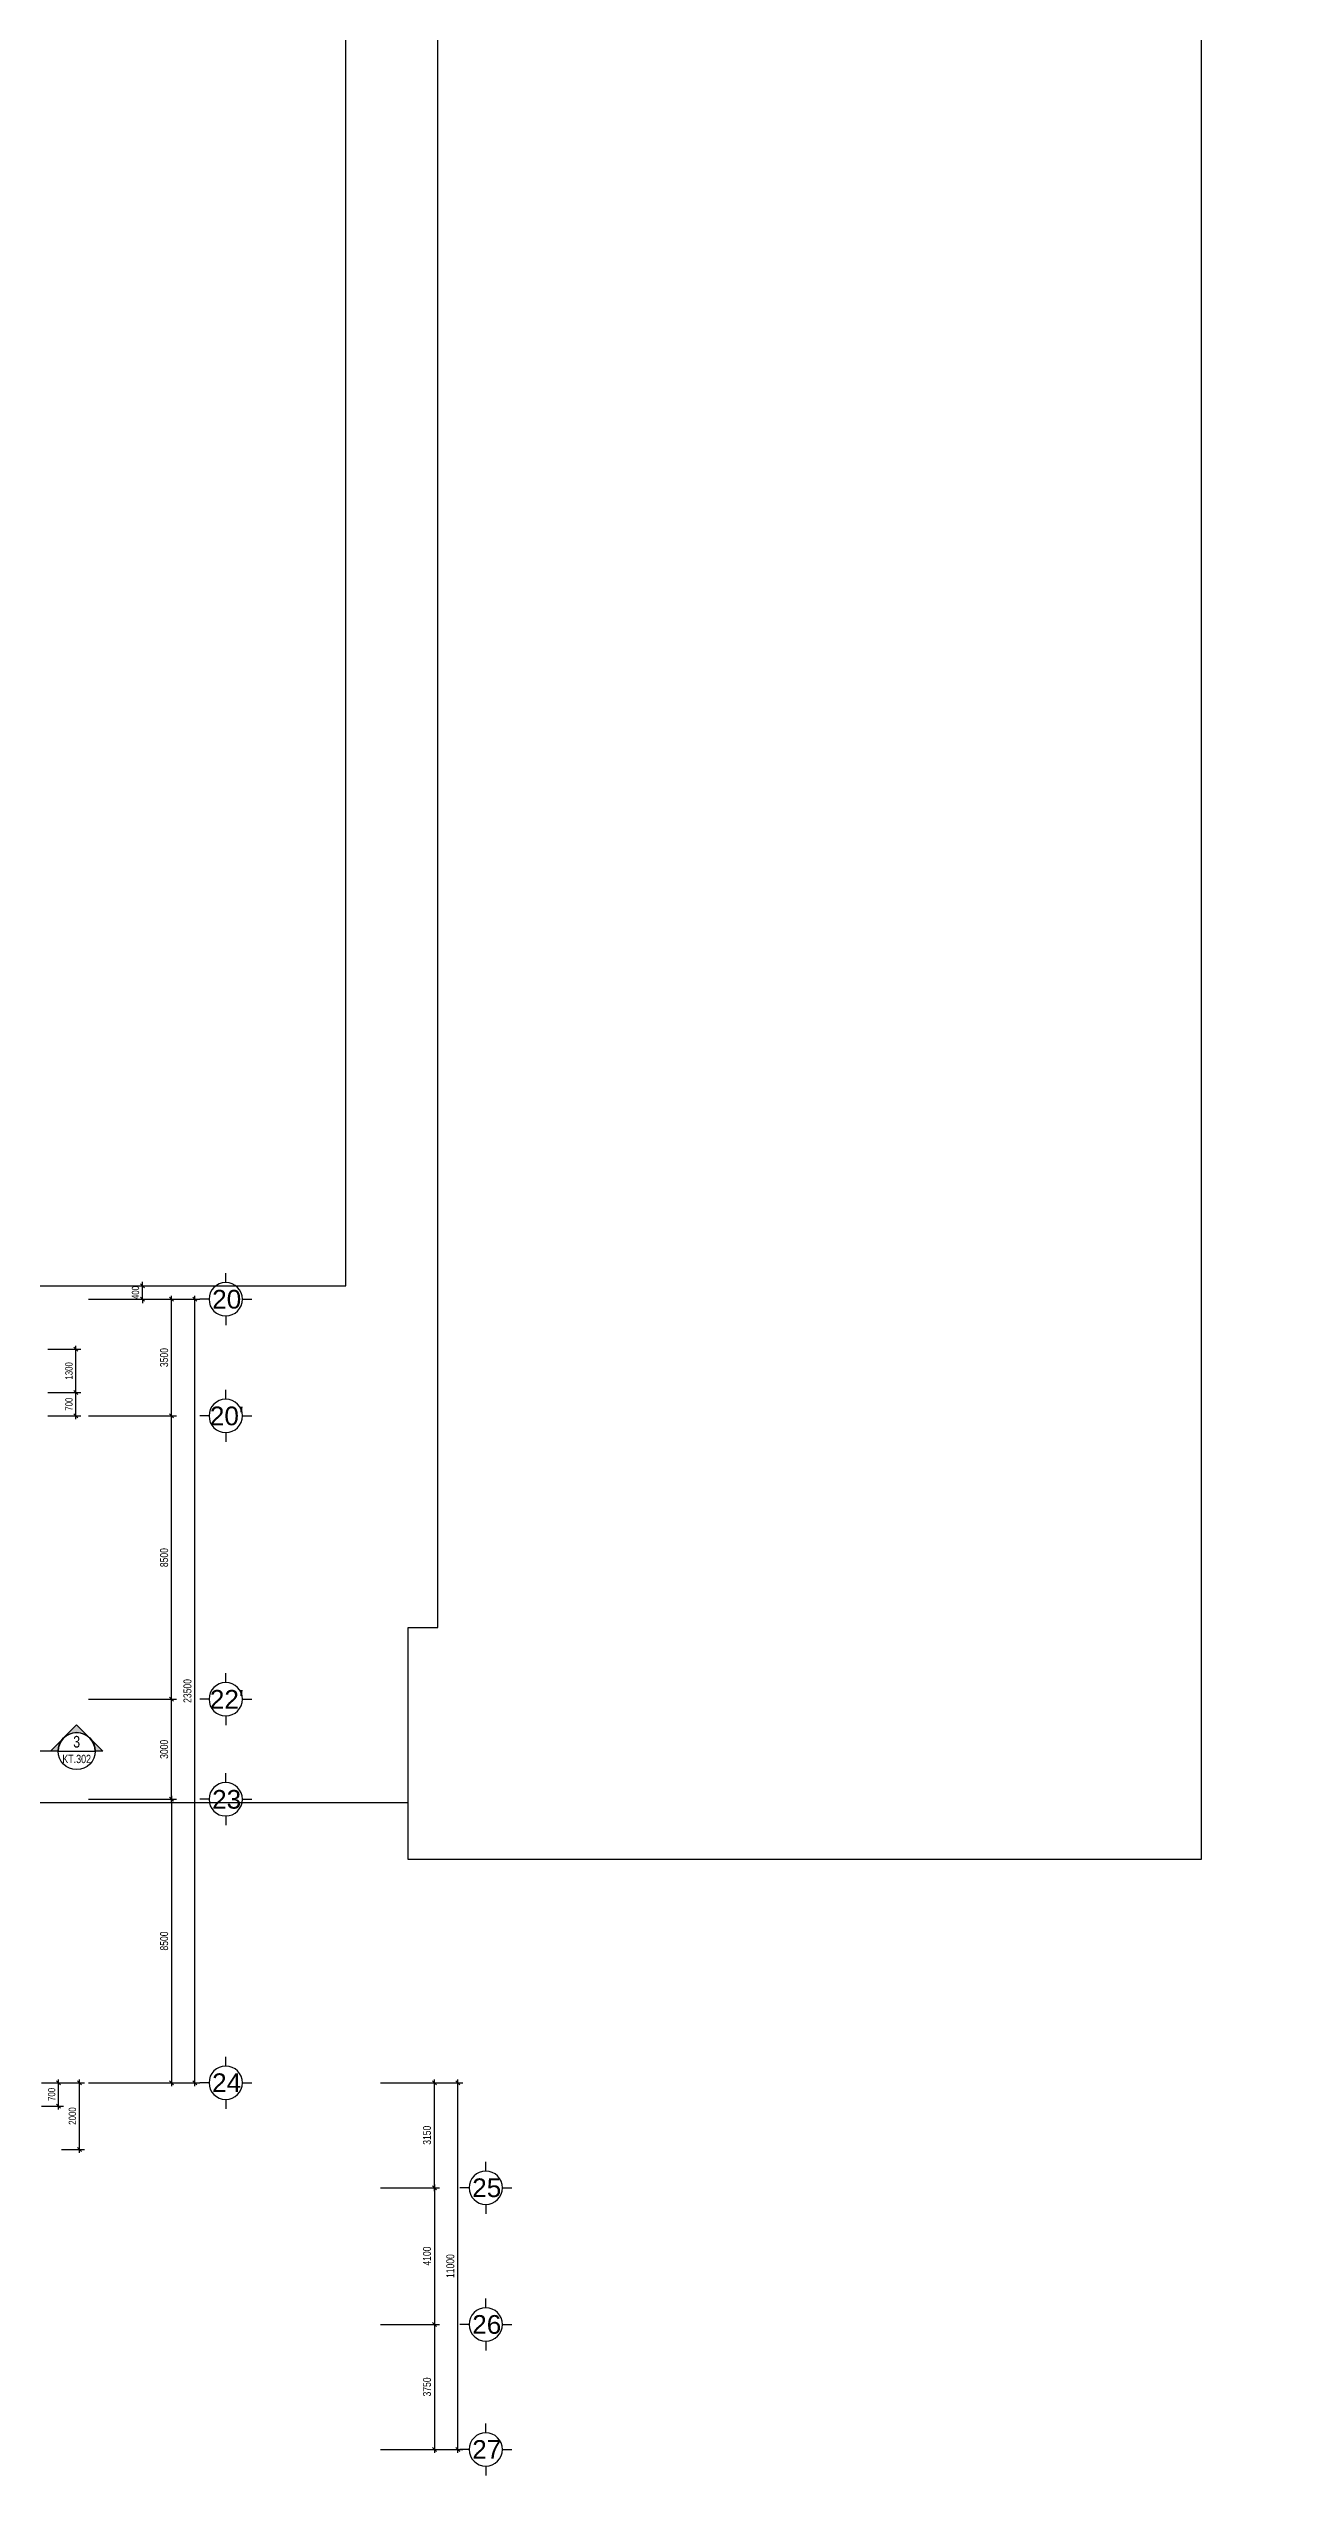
# Model space of a CAD drawing. Header units: millimetres. Extents: x -6474 to 114660, y -19276 to 162431.
# Drawn here: x 67987 to 105360, y -11780 to 61014 of the extents above; entities that cross this region are included whole.
import ezdxf
from ezdxf.enums import TextEntityAlignment as Align

# ---------------------------------------------------------------- set-up
doc = ezdxf.new("R2010")
doc.units = ezdxf.units.MM
for name, color, linetype in [('CUA3', 3, 'Continuous'), ('DAUCAT$0$GHICHU', 6, 'Continuous'), ('luoi  H3$0$DIM100', 9, 'Continuous'), ('luoi  H3$0$GHICHU', 40, 'Continuous'), ('luoi  H3$0$KH TRUC100', 7, 'Continuous'), ('TEXT', 7, 'Continuous'), ('TT MAI$0$DODOC2', 7, 'Continuous')]:
    doc.layers.add(name, color=color, linetype=linetype)
doc.styles.add('DAUCAT$0$Tahoma', font='tahoma_1.ttf')
doc.styles.add('DAUCAT$0$VSIMPLEX.SHX', font='VSIMPLEX.SHX', dxfattribs={"width": 0.8})
doc.styles.add('dimTT MAI$0$Standard', font='txt')
doc.styles.add('dimTT MAI$0$VSIMPLEX.SHX', font='VSIMPLEX.SHX', dxfattribs={"width": 0.8})
doc.styles.add('luoi  H3$0$VHELVEN', font='vhelven_0.ttf')
doc.styles.add('luoi  H3$0$VSIMPLEX.SHX', font='VSIMPLEX.SHX', dxfattribs={"width": 0.8})
doc.dimstyles.new('dimTT MAI$0$Standard', dxfattribs={"dimtxt": 0.18, "dimasz": 0.18, "dimexe": 0.18, "dimexo": 0.0625, "dimgap": 0.09, "dimtad": 0, "dimtih": 1, "dimtoh": 1, "dimdec": 4, "dimzin": 0, "dimdsep": 46, "dimtxsty": 'dimTT MAI$0$Standard', "dimcen": 0.09, "dimadec": 0, "dimazin": 0, "dimtfac": 1, "dimtdec": 4, "dimtofl": 0, "dimtmove": 0, "dimatfit": 3, "dimfxl": 0, "dimtolj": 1, "dimtzin": 0, "dimarcsym": 0})
doc.dimstyles.new('luoi  H3$0$100', dxfattribs={"dimscale": 0, "dimtxt": 240, "dimasz": 120, "dimexe": 150, "dimexo": 300, "dimgap": 100, "dimtad": 1, "dimdec": 0, "dimzin": 0, "dimdsep": 46, "dimtxsty": 'luoi  H3$0$VSIMPLEX.SHX', "dimblk1": 'luoi  H3$0$_OBLIQUE', "dimblk2": 'luoi  H3$0$_OBLIQUE', "dimsah": 1, "dimcen": 0, "dimdle": 100, "dimclrd": 2, "dimclre": 2, "dimclrt": 4, "dimadec": 0, "dimazin": 0, "dimtfac": 1, "dimtdec": 0, "dimtix": 1, "dimtmove": 2, "dimatfit": 3, "dimfxl": 0, "dimtolj": 1, "dimtzin": 0, "dimlwd": -1, "dimlwe": -1, "dimarcsym": 0})

# ---------------------------------------------------------------- blocks, each defined once
blk = doc.blocks.new('luoi  H3$0$_OBLIQUE')
at = {"color": 0, "linetype": 'ByBlock'}
blk.add_line((-0.5, -0.5), (0.5, 0.5), dxfattribs=at)
blk = doc.blocks.new('*D282')
at = {"layer": 'DEFPOINTS', "color": 0, "ltscale": 2}
for p in [(68890, 8500), (68890, 0), (71675, 0)]:
    blk.add_point(p, dxfattribs=at)
at = {"layer": 'luoi  H3$0$DIM100', "color": 2, "ltscale": 2}
for p, q in [((69190, 8500), (71825, 8500)), ((71675, 8600), (71675, -100)), ((69190, 0), (71825, 0))]:
    blk.add_line(p, q, dxfattribs=at)
at = {"layer": 'luoi  H3$0$DIM100', "color": 2, "ltscale": 2, "xscale": 120, "yscale": 120, "zscale": 120}
for p, rotation in [((71675, 8500), 90), ((71675, 0), 270)]:
    blk.add_blockref('luoi  H3$0$_OBLIQUE', p, dxfattribs=dict(at, rotation=rotation))
at = {"layer": 'luoi  H3$0$DIM100', "color": 4, "ltscale": 2, "insert": (71455, 4250), "char_height": 240, "attachment_point": 5, "rotation": 90, "style": 'luoi  H3$0$VSIMPLEX.SHX'}
blk.add_mtext('\\A1;8500', dxfattribs=at)
blk = doc.blocks.new('*D283')
at = {"layer": 'DEFPOINTS', "color": 0, "ltscale": 2}
for p in [(68890, 11500), (71675, 11500), (68890, 8500)]:
    blk.add_point(p, dxfattribs=at)
at = {"layer": 'luoi  H3$0$DIM100', "color": 2, "ltscale": 2}
for p, q in [((69190, 11500), (71825, 11500)), ((71675, 8400), (71675, 11600)), ((69190, 8500), (71825, 8500))]:
    blk.add_line(p, q, dxfattribs=at)
at = {"layer": 'luoi  H3$0$DIM100', "color": 2, "ltscale": 2, "xscale": 120, "yscale": 120, "zscale": 120}
for p, rotation in [((71675, 11500), 90), ((71675, 8500), 270)]:
    blk.add_blockref('luoi  H3$0$_OBLIQUE', p, dxfattribs=dict(at, rotation=rotation))
at = {"layer": 'luoi  H3$0$DIM100', "color": 4, "ltscale": 2, "insert": (71455, 10000), "char_height": 240, "attachment_point": 5, "rotation": 90, "style": 'luoi  H3$0$VSIMPLEX.SHX'}
blk.add_mtext('\\A1;3000', dxfattribs=at)
blk = doc.blocks.new('*D284')
at = {"layer": 'DEFPOINTS', "color": 0, "ltscale": 2}
for p in [(68890, 20000), (71675, 20000), (68890, 11500)]:
    blk.add_point(p, dxfattribs=at)
at = {"layer": 'luoi  H3$0$DIM100', "color": 2, "ltscale": 2}
for p, q in [((69190, 20000), (71825, 20000)), ((71675, 11400), (71675, 20100)), ((69190, 11500), (71825, 11500))]:
    blk.add_line(p, q, dxfattribs=at)
at = {"layer": 'luoi  H3$0$DIM100', "color": 2, "ltscale": 2, "xscale": 120, "yscale": 120, "zscale": 120}
for p, rotation in [((71675, 20000), 90), ((71675, 11500), 270)]:
    blk.add_blockref('luoi  H3$0$_OBLIQUE', p, dxfattribs=dict(at, rotation=rotation))
at = {"layer": 'luoi  H3$0$DIM100', "color": 4, "ltscale": 2, "insert": (71455, 15750), "char_height": 240, "attachment_point": 5, "rotation": 90, "style": 'luoi  H3$0$VSIMPLEX.SHX'}
blk.add_mtext('\\A1;8500', dxfattribs=at)
blk = doc.blocks.new('*D285')
at = {"layer": 'DEFPOINTS', "color": 0, "ltscale": 2}
for p in [(68890, 23500), (71675, 23500), (68890, 20000)]:
    blk.add_point(p, dxfattribs=at)
at = {"layer": 'luoi  H3$0$DIM100', "color": 2, "ltscale": 2}
for p, q in [((69190, 23500), (71825, 23500)), ((71675, 19900), (71675, 23600)), ((69190, 20000), (71825, 20000))]:
    blk.add_line(p, q, dxfattribs=at)
at = {"layer": 'luoi  H3$0$DIM100', "color": 2, "ltscale": 2, "xscale": 120, "yscale": 120, "zscale": 120}
for p, rotation in [((71675, 23500), 90), ((71675, 20000), 270)]:
    blk.add_blockref('luoi  H3$0$_OBLIQUE', p, dxfattribs=dict(at, rotation=rotation))
at = {"layer": 'luoi  H3$0$DIM100', "color": 4, "ltscale": 2, "insert": (71455, 21750), "char_height": 240, "attachment_point": 5, "rotation": 90, "style": 'luoi  H3$0$VSIMPLEX.SHX'}
blk.add_mtext('\\A1;3500', dxfattribs=at)
blk = doc.blocks.new('*D286')
at = {"layer": 'DEFPOINTS', "color": 0, "ltscale": 2}
for p in [(68890, 23500), (72375, 23500), (68890, 0)]:
    blk.add_point(p, dxfattribs=at)
at = {"layer": 'luoi  H3$0$DIM100', "color": 2, "ltscale": 2}
for p, q in [((69190, 23500), (72525, 23500)), ((72375, -100), (72375, 23600)), ((69190, 0), (72525, 0))]:
    blk.add_line(p, q, dxfattribs=at)
at = {"layer": 'luoi  H3$0$DIM100', "color": 2, "ltscale": 2, "xscale": 120, "yscale": 120, "zscale": 120}
for p, rotation in [((72375, 23500), 90), ((72375, 0), 270)]:
    blk.add_blockref('luoi  H3$0$_OBLIQUE', p, dxfattribs=dict(at, rotation=rotation))
at = {"layer": 'luoi  H3$0$DIM100', "color": 4, "ltscale": 2, "insert": (72155, 11750), "char_height": 240, "attachment_point": 5, "rotation": 90, "style": 'luoi  H3$0$VSIMPLEX.SHX'}
blk.add_mtext('\\A1;23500', dxfattribs=at)
blk = doc.blocks.new('luoi  H3$0$TRUCCOT')
for p, q in [((0, -140), (0, 0)), ((-250, -390), (-390, -390)), ((0, -640), (0, -780)), ((250, -390), (390, -390))]:
    blk.add_line(p, q)
blk.add_circle((0, -390), 250)
at = {"layer": 'luoi  H3$0$GHICHU', "style": 'luoi  H3$0$VHELVEN'}
blk.add_attdef('TRUC', text='', height=280, dxfattribs=at).set_placement((0, -390), align=Align.MIDDLE_CENTER)
blk = doc.blocks.new('*D264')
at = {"layer": 'DEFPOINTS', "color": 0, "ltscale": 2}
for p in [(77645, -3150), (77645, -7250), (79560, -7250)]:
    blk.add_point(p, dxfattribs=at)
at = {"layer": 'luoi  H3$0$DIM100', "color": 2, "ltscale": 2}
for p, q in [((77945, -3150), (79710, -3150)), ((79560, -3050), (79560, -7350)), ((77945, -7250), (79710, -7250))]:
    blk.add_line(p, q, dxfattribs=at)
at = {"layer": 'luoi  H3$0$DIM100', "color": 2, "ltscale": 2, "xscale": 120, "yscale": 120, "zscale": 120}
for p, rotation in [((79560, -3150), 90), ((79560, -7250), 270)]:
    blk.add_blockref('luoi  H3$0$_OBLIQUE', p, dxfattribs=dict(at, rotation=rotation))
at = {"layer": 'luoi  H3$0$DIM100', "color": 4, "ltscale": 2, "insert": (79340, -5200), "char_height": 240, "attachment_point": 5, "rotation": 90, "style": 'luoi  H3$0$VSIMPLEX.SHX'}
blk.add_mtext('\\A1;4100', dxfattribs=at)
blk = doc.blocks.new('*D265')
at = {"layer": 'DEFPOINTS', "color": 0, "ltscale": 2}
for p in [(77645, 0), (79560, 0), (77645, -3150)]:
    blk.add_point(p, dxfattribs=at)
at = {"layer": 'luoi  H3$0$DIM100', "color": 2, "ltscale": 2}
for p, q in [((77945, 0), (79710, 0)), ((79560, -3250), (79560, 100)), ((77945, -3150), (79710, -3150))]:
    blk.add_line(p, q, dxfattribs=at)
at = {"layer": 'luoi  H3$0$DIM100', "color": 2, "ltscale": 2, "xscale": 120, "yscale": 120, "zscale": 120}
for p, rotation in [((79560, 0), 90), ((79560, -3150), 270)]:
    blk.add_blockref('luoi  H3$0$_OBLIQUE', p, dxfattribs=dict(at, rotation=rotation))
at = {"layer": 'luoi  H3$0$DIM100', "color": 4, "ltscale": 2, "insert": (79340, -1575), "char_height": 240, "attachment_point": 5, "rotation": 90, "style": 'luoi  H3$0$VSIMPLEX.SHX'}
blk.add_mtext('\\A1;3150', dxfattribs=at)
blk = doc.blocks.new('*D266')
at = {"layer": 'DEFPOINTS', "color": 0, "ltscale": 2}
for p in [(77645, -7250), (77645, -11000), (79560, -11000)]:
    blk.add_point(p, dxfattribs=at)
at = {"layer": 'luoi  H3$0$DIM100', "color": 2, "ltscale": 2}
for p, q in [((77945, -7250), (79710, -7250)), ((79560, -7150), (79560, -11100)), ((77945, -11000), (79710, -11000))]:
    blk.add_line(p, q, dxfattribs=at)
at = {"layer": 'luoi  H3$0$DIM100', "color": 2, "ltscale": 2, "xscale": 120, "yscale": 120, "zscale": 120}
for p, rotation in [((79560, -7250), 90), ((79560, -11000), 270)]:
    blk.add_blockref('luoi  H3$0$_OBLIQUE', p, dxfattribs=dict(at, rotation=rotation))
at = {"layer": 'luoi  H3$0$DIM100', "color": 4, "ltscale": 2, "insert": (79340, -9125), "char_height": 240, "attachment_point": 5, "rotation": 90, "style": 'luoi  H3$0$VSIMPLEX.SHX'}
blk.add_mtext('\\A1;3750', dxfattribs=at)
blk = doc.blocks.new('*D267')
at = {"layer": 'DEFPOINTS', "color": 0, "ltscale": 2}
for p in [(78345, 0), (80260, 0), (78345, -11000)]:
    blk.add_point(p, dxfattribs=at)
at = {"layer": 'luoi  H3$0$DIM100', "color": 2, "ltscale": 2}
for p, q in [((78645, 0), (80410, 0)), ((80260, -11100), (80260, 100)), ((78645, -11000), (80410, -11000))]:
    blk.add_line(p, q, dxfattribs=at)
at = {"layer": 'luoi  H3$0$DIM100', "color": 2, "ltscale": 2, "xscale": 120, "yscale": 120, "zscale": 120}
for p, rotation in [((80260, 0), 90), ((80260, -11000), 270)]:
    blk.add_blockref('luoi  H3$0$_OBLIQUE', p, dxfattribs=dict(at, rotation=rotation))
at = {"layer": 'luoi  H3$0$DIM100', "color": 4, "ltscale": 2, "insert": (80040, -5500), "char_height": 240, "attachment_point": 5, "rotation": 90, "style": 'luoi  H3$0$VSIMPLEX.SHX'}
blk.add_mtext('\\A1;11000', dxfattribs=at)
blk = doc.blocks.new('TT MAI')
at = {"layer": 'TT MAI$0$DODOC2', "ltscale": 2}
blk.add_line((67461, 8400), (78770, 8401), dxfattribs=at)
blk.add_lwpolyline([(102560, 6700), (78770, 6700), (78770, 13651), (79660, 13651), (79660, 109011), (78770, 109011), (78770, 115961), (102560, 115961), (102560, 84660), (102760, 84660), (102760, 81330), (103721, 81331), (105360, 76331), (103721, 71331), (102760, 71331), (102760, 68001), (102560, 68001), (102560, 6700)], close=True, dxfattribs=at)
blk.add_lwpolyline([(66141, 22001), (66140, 23901), (76910, 23901), (76910, 73681), (66160, 73681)], dxfattribs=at)
blk = doc.blocks.new('*U368')
h = blk.add_hatch(color=256)
edge = h.paths.add_edge_path()
edge.add_line((-1035.9, 0), (-1039.2, 0))
edge.add_line((-1039.2, 0), (-1027.9, 11.2))
edge.add_line((-1027.9, 11.2), (-1016.7, 0))
edge.add_line((-1016.7, 0), (-1020, 0))
edge.add_arc((-1027.9, 0), 7.94, 360, 540)
h = blk.add_hatch(color=256)
edge = h.paths.add_edge_path()
edge.add_line((-7.9, 0), (-11.2, 0))
edge.add_line((-11.2, 0), (0, 11.2))
edge.add_line((0, 11.2), (11.2, 0))
edge.add_line((11.2, 0), (7.9, 0))
edge.add_arc((0, 0), 7.94, 360, 540)
for p, q in [((-1035.9, 0), (-1020, 0)), ((-7.9, 0), (-1020, 0)), ((-7.9, 0), (7.9, 0))]:
    blk.add_line(p, q)
for points in [[(-1035.9, 0), (-1039.2, 0), (-1027.9, 11.2), (-1016.7, 0), (-1020, 0, 1)], [(-7.9, 0), (-11.2, 0), (0, 11.2), (11.2, 0), (7.9, 0, 1)]]:
    blk.add_lwpolyline(points, format="xyb", close=True)
for centre in [(-1027.9, 0), (0, 0)]:
    blk.add_circle(centre, 7.94)
at = {"style": 'DAUCAT$0$Tahoma', "flags": 8}
for tag, p in [('VIEWNUMBER-b', (-1027.9, 0)), ('VIEWNUMBER', (0, 0))]:
    blk.add_attdef(tag, text='', height=2.5, dxfattribs=at).set_placement(p, align=Align.BOTTOM_CENTER)
for tag, p in [('SHEETNUMBER-b', (-1027.9, -1.6)), ('SHEETNUMBER', (0, -1.6))]:
    blk.add_attdef(tag, text='', height=2.5, dxfattribs=at).set_placement(p, align=Align.TOP_CENTER)
blk = doc.blocks.new('DAUCAT')
at = {"layer": 'DAUCAT$0$GHICHU', "color": 6}
ref = blk.add_blockref('*U368', (68831, 9947), dxfattribs=dict(at, xscale=70, yscale=70, zscale=70))
ref.add_attrib('VIEWNUMBER', '3', dxfattribs={"layer": '0', "height": 350, "style": 'DAUCAT$0$VSIMPLEX.SHX', "width": 0.8}).set_placement((68831, 9947), align=Align.BOTTOM_CENTER)
ref.add_attrib('SHEETNUMBER', 'KT.302', dxfattribs={"layer": '0', "height": 250, "style": 'DAUCAT$0$VSIMPLEX.SHX', "width": 0.8}).set_placement((68831, 9836), align=Align.TOP_CENTER)
ref.add_attrib('VIEWNUMBER-b', '3', dxfattribs={"layer": '0', "height": 350, "style": 'DAUCAT$0$VSIMPLEX.SHX', "width": 0.8}).set_placement((-3125, 9947), align=Align.BOTTOM_CENTER)
ref.add_attrib('SHEETNUMBER-b', 'KT.302', dxfattribs={"layer": '0', "height": 250, "style": 'DAUCAT$0$VSIMPLEX.SHX', "width": 0.8}).set_placement((-3125, 9836), align=Align.TOP_CENTER)
blk = doc.blocks.new('dimTT MAI$0$_OBLIQUE')
at = {"color": 0, "linetype": 'ByBlock'}
blk.add_line((-0.5, -0.5), (0.5, 0.5), dxfattribs=at)
blk = doc.blocks.new('*D388')
at = {"color": 2}
for p, q in [((68291, -800), (68291, 100)), ((67777, 0), (68441, 0)), ((67777, -700), (68441, -700))]:
    blk.add_line(p, q, dxfattribs=at)
at = {"layer": 'DEFPOINTS', "color": 0}
for p in [(67477, 0), (67477, -700), (68291, 0)]:
    blk.add_point(p, dxfattribs=at)
at = {"color": 2, "xscale": 120, "yscale": 120, "zscale": 120}
for p, rotation in [((68291, 0), 90), ((68291, -700), 270)]:
    blk.add_blockref('dimTT MAI$0$_OBLIQUE', p, dxfattribs=dict(at, rotation=rotation))
at = {"color": 4, "insert": (68081, -350), "char_height": 220, "attachment_point": 5, "rotation": 90, "style": 'dimTT MAI$0$VSIMPLEX.SHX'}
blk.add_mtext('\\A1;700', dxfattribs=at)
blk = doc.blocks.new('*D389')
at = {"color": 2}
for p, q in [((68914, -2100), (68914, 100)), ((68379, 0), (69064, 0)), ((68379, -2000), (69064, -2000))]:
    blk.add_line(p, q, dxfattribs=at)
at = {"layer": 'DEFPOINTS', "color": 0}
for p in [(68079, 0), (68914, 0), (68079, -2000)]:
    blk.add_point(p, dxfattribs=at)
at = {"color": 2, "xscale": 120, "yscale": 120, "zscale": 120}
for p, rotation in [((68914, 0), 90), ((68914, -2000), 270)]:
    blk.add_blockref('dimTT MAI$0$_OBLIQUE', p, dxfattribs=dict(at, rotation=rotation))
at = {"color": 4, "insert": (68704, -1000), "char_height": 220, "attachment_point": 5, "rotation": 90, "style": 'dimTT MAI$0$VSIMPLEX.SHX'}
blk.add_mtext('\\A1;2000', dxfattribs=at)
blk = doc.blocks.new('*D394')
at = {"color": 2}
for p, q in [((67966, 20701), (68960, 20701)), ((68810, 19901), (68810, 20801)), ((67966, 20001), (68960, 20001))]:
    blk.add_line(p, q, dxfattribs=at)
at = {"layer": 'DEFPOINTS', "color": 0}
for p in [(67666, 20701), (68810, 20701), (67666, 20001)]:
    blk.add_point(p, dxfattribs=at)
at = {"color": 2, "xscale": 120, "yscale": 120, "zscale": 120}
for p, rotation in [((68810, 20701), 90), ((68810, 20001), 270)]:
    blk.add_blockref('dimTT MAI$0$_OBLIQUE', p, dxfattribs=dict(at, rotation=rotation))
at = {"color": 4, "insert": (68600, 20351), "char_height": 220, "attachment_point": 5, "rotation": 90, "style": 'dimTT MAI$0$VSIMPLEX.SHX'}
blk.add_mtext('\\A1;700', dxfattribs=at)
blk = doc.blocks.new('*D395')
at = {"color": 2}
for p, q in [((67966, 22001), (68960, 22001)), ((68810, 20601), (68810, 22101)), ((67966, 20701), (68960, 20701))]:
    blk.add_line(p, q, dxfattribs=at)
at = {"layer": 'DEFPOINTS', "color": 0}
for p in [(67666, 22001), (68810, 22001), (67666, 20701)]:
    blk.add_point(p, dxfattribs=at)
at = {"color": 2, "xscale": 120, "yscale": 120, "zscale": 120}
for p, rotation in [((68810, 22001), 90), ((68810, 20701), 270)]:
    blk.add_blockref('dimTT MAI$0$_OBLIQUE', p, dxfattribs=dict(at, rotation=rotation))
at = {"color": 4, "insert": (68600, 21351), "char_height": 220, "attachment_point": 5, "rotation": 90, "style": 'dimTT MAI$0$VSIMPLEX.SHX'}
blk.add_mtext('\\A1;1300', dxfattribs=at)
blk = doc.blocks.new('*D396')
at = {"color": 2}
for p, q in [((70176, 23900), (70956, 23900)), ((70176, 23500), (70956, 23500)), ((70806, 23900), (70806, 24020)), ((70806, 23500), (70806, 23900)), ((70806, 23500), (70806, 23380))]:
    blk.add_line(p, q, dxfattribs=at)
at = {"layer": 'DEFPOINTS', "color": 0}
for p in [(69876, 23900), (69876, 23500), (70806, 23900)]:
    blk.add_point(p, dxfattribs=at)
at = {"color": 2, "xscale": 120, "yscale": 120, "zscale": 120}
for p, rotation in [((70806, 23900), 270), ((70806, 23500), 90)]:
    blk.add_blockref('dimTT MAI$0$_OBLIQUE', p, dxfattribs=dict(at, rotation=rotation))
at = {"color": 4, "insert": (70596, 23700), "char_height": 220, "attachment_point": 5, "rotation": 90, "style": 'dimTT MAI$0$VSIMPLEX.SHX'}
blk.add_mtext('\\A1;400', dxfattribs=at)
blk = doc.blocks.new('luoi  H3')
at = {"layer": 'luoi  H3$0$KH TRUC100'}
ref = blk.add_blockref('luoi  H3$0$TRUCCOT', (73301.1, 24280.2), dxfattribs=dict(at, xscale=-2, yscale=2, zscale=2))
ref.add_attrib('TRUC', '20', dxfattribs={"height": 560, "style": 'luoi  H3$0$VHELVEN'}).set_placement((73332.3, 23500.2), align=Align.MIDDLE_CENTER)
ref = blk.add_blockref('luoi  H3$0$TRUCCOT', (73301.1, 20780.2), dxfattribs=dict(at, xscale=-2, yscale=2, zscale=2))
ref.add_attrib('TRUC', "20'", dxfattribs={"height": 560, "style": 'luoi  H3$0$VHELVEN'}).set_placement((73336.9, 20000.2), align=Align.MIDDLE_CENTER)
ref = blk.add_blockref('luoi  H3$0$TRUCCOT', (73301.1, 12280.2), dxfattribs=dict(at, xscale=-2, yscale=2, zscale=2))
ref.add_attrib('TRUC', "22'", dxfattribs={"height": 560, "style": 'luoi  H3$0$VHELVEN'}).set_placement((73336.9, 11500.2), align=Align.MIDDLE_CENTER)
ref = blk.add_blockref('luoi  H3$0$TRUCCOT', (73301.1, 9280.2), dxfattribs=dict(at, xscale=-2, yscale=2, zscale=2))
ref.add_attrib('TRUC', '23', dxfattribs={"height": 560, "style": 'luoi  H3$0$VHELVEN'}).set_placement((73330.7, 8500.2), align=Align.MIDDLE_CENTER)
ref = blk.add_blockref('luoi  H3$0$TRUCCOT', (73301.1, 780), dxfattribs=dict(at, xscale=-2, yscale=2, zscale=2))
ref.add_attrib('TRUC', '24', dxfattribs={"height": 560, "style": 'luoi  H3$0$VHELVEN'}).set_placement((73329.1, 0), align=Align.MIDDLE_CENTER)
ref = blk.add_blockref('luoi  H3$0$TRUCCOT', (81104.1, -2370), dxfattribs=dict(at, xscale=-2, yscale=2, zscale=2))
ref.add_attrib('TRUC', '25', dxfattribs={"height": 560, "style": 'luoi  H3$0$VHELVEN'}).set_placement((81132.2, -3150), align=Align.MIDDLE_CENTER)
ref = blk.add_blockref('luoi  H3$0$TRUCCOT', (81104.1, -6470), dxfattribs=dict(at, xscale=-2, yscale=2, zscale=2))
ref.add_attrib('TRUC', '26', dxfattribs={"height": 560, "style": 'luoi  H3$0$VHELVEN'}).set_placement((81132.2, -7250), align=Align.MIDDLE_CENTER)
ref = blk.add_blockref('luoi  H3$0$TRUCCOT', (81104.1, -10220), dxfattribs=dict(at, xscale=-2, yscale=2, zscale=2))
ref.add_attrib('TRUC', '27', dxfattribs={"height": 560, "style": 'luoi  H3$0$VHELVEN'}).set_placement((81132.2, -11000), align=Align.MIDDLE_CENTER)
at = {"layer": 'luoi  H3$0$DIM100', "ltscale": 2}
for base, p1, p2, angle, picture, middle in [((71674.5, 23500.2), (68890.2, 20000.2), (68890.2, 23500.2), 270, '*D285', (71454.5, 21750.2)), ((72374.5, 23500.2), (68890.2, 0), (68890.2, 23500.2), 270, '*D286', (72154.5, 11750.1)), ((71674.5, 20000.2), (68890.2, 11500.2), (68890.2, 20000.2), 270, '*D284', (71454.5, 15750.2)), ((71674.5, 11500.2), (68890.2, 8500.2), (68890.2, 11500.2), 270, '*D283', (71454.5, 10000.2)), ((71674.5, 0), (68890.2, 8500.2), (68890.2, 0), 270, '*D282', (71454.5, 4250.1)), ((79560, 0), (77644.7, -3150), (77644.7, 0), 90, '*D265', (79340, -1575)), ((80260, 0), (78344.7, -11000), (78344.7, 0), 90, '*D267', (80040, -5500)), ((79560, -7250), (77644.7, -3150), (77644.7, -7250), 270, '*D264', (79340, -5200)), ((79560, -11000), (77644.7, -7250), (77644.7, -11000), 270, '*D266', (79340, -9125))]:
    dim = blk.add_linear_dim(base=base, p1=p1, p2=p2, angle=angle, dimstyle='luoi  H3$0$100', override={"dimscale": 1}, dxfattribs=at)
    dim.commit()
    dim.dimension.update_dxf_attribs({"geometry": picture, "text_midpoint": middle})
blk = doc.blocks.new('dimTT MAI')
for p1, p2, distance, picture, middle in [((69876, 23500), (69876, 23899.6), -929.6, '*D396', (70595.6, 23699.8)), ((67666.2, 20000.9), (67666.2, 20701), -1144.3, '*D394', (68600.5, 20350.9)), ((67476.6, -700.4), (67476.6, 0), -814.8, '*D388', (68081.3, -350.2)), ((68079.1, -2000.4), (68079.1, 0), -834.7, '*D389', (68703.7, -1000.2))]:
    dim = blk.add_aligned_dim(p1=p1, p2=p2, distance=distance, dimstyle='dimTT MAI$0$Standard', override={"dimtxt": 220, "dimasz": 120, "dimexe": 150, "dimexo": 300, "dimgap": 100, "dimtad": 1, "dimtih": 0, "dimtoh": 0, "dimdec": 0, "dimtxsty": 'dimTT MAI$0$VSIMPLEX.SHX', "dimblk1": 'dimTT MAI$0$_OBLIQUE', "dimblk2": 'dimTT MAI$0$_OBLIQUE', "dimsah": 1, "dimcen": 0, "dimdle": 100, "dimclrd": 2, "dimclre": 2, "dimclrt": 4, "dimtdec": 0, "dimtix": 1, "dimtofl": 1, "dimtmove": 2, "dimlwd": 65535, "dimlwe": 65535})
    dim.commit()
    dim.dimension.update_dxf_attribs({"geometry": picture, "text_midpoint": middle})
dim = blk.add_linear_dim(base=(68810.5, 22000.6), p1=(67666.2, 20701), p2=(67666.2, 22000.6), angle=270, dimstyle='dimTT MAI$0$Standard', override={"dimtxt": 220, "dimasz": 120, "dimexe": 150, "dimexo": 300, "dimgap": 100, "dimtad": 1, "dimtih": 0, "dimtoh": 0, "dimdec": 0, "dimtxsty": 'dimTT MAI$0$VSIMPLEX.SHX', "dimblk1": 'dimTT MAI$0$_OBLIQUE', "dimblk2": 'dimTT MAI$0$_OBLIQUE', "dimsah": 1, "dimcen": 0, "dimdle": 100, "dimclrd": 2, "dimclre": 2, "dimclrt": 4, "dimtdec": 0, "dimtix": 1, "dimtofl": 1, "dimtmove": 2, "dimlwd": 65535, "dimlwe": 65535})
dim.commit()
dim.dimension.update_dxf_attribs({"geometry": '*D395', "text_midpoint": (68600.5, 21350.8)})

msp = doc.modelspace()

# ---------------------------------------------------------------- block references
msp.add_blockref('luoi  H3', (0, 0))
at = {"layer": 'CUA3'}
for name in ['TT MAI', 'DAUCAT']:
    msp.add_blockref(name, (0, 0), dxfattribs=at)
at = {"layer": 'TEXT'}
msp.add_blockref('dimTT MAI', (0, 0), dxfattribs=at)

doc.saveas('drawing.dxf')
